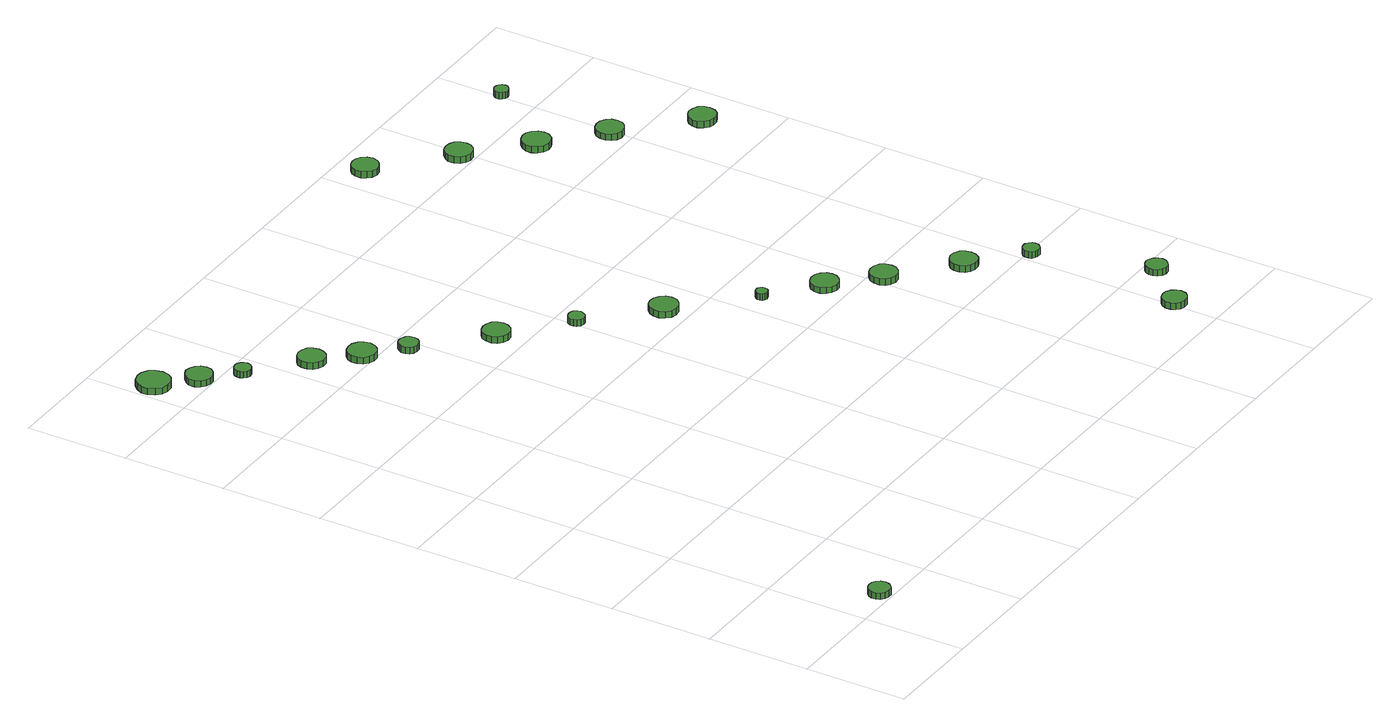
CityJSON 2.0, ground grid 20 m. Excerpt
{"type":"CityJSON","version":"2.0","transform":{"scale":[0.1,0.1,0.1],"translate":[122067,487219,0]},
"CityObjects":{
"tree1":{"type":"SolitaryVegetationObject","attributes":{"function":"something"},"geometry":[{"type":"MultiSurface","lod":"1","boundaries":[[[0,1,2,3,4,5,6,7,8,9,10,11,12,13,14]],[[15,16,17,18,19,20,21,22,23,24,25,26,27,28,29]],[[0,29,28,1]],[[1,28,27,2]],[[2,27,26,3]],[[3,26,25,4]],[[4,25,24,5]],[[5,24,23,6]],[[6,23,22,7]],[[7,22,21,8]],[[8,21,20,9]],[[9,20,19,10]],[[10,19,18,11]],[[11,18,17,12]],[[12,17,16,13]],[[13,16,15,14]],[[14,15,29,0]]]}]},
"tree2":{"type":"SolitaryVegetationObject","attributes":{"function":"something"},"geometry":[{"type":"MultiSurface","lod":"1","boundaries":[[[30,31,32,33,34,35,36,37,38,39,40,41,42,43,44]],[[45,46,47,48,49,50,51,52,53,54,55,56,57,58,59]],[[30,59,58,31]],[[31,58,57,32]],[[32,57,56,33]],[[33,56,55,34]],[[34,55,54,35]],[[35,54,53,36]],[[36,53,52,37]],[[37,52,51,38]],[[38,51,50,39]],[[39,50,49,40]],[[40,49,48,41]],[[41,48,47,42]],[[42,47,46,43]],[[43,46,45,44]],[[44,45,59,30]]]}]},
"tree3":{"type":"SolitaryVegetationObject","attributes":{"function":"something"},"geometry":[{"type":"MultiSurface","lod":"1","boundaries":[[[60,61,62,63,64,65,66,67,68,69,70,71,72,73,74]],[[75,76,77,78,79,80,81,82,83,84,85,86,87,88,89]],[[60,89,88,61]],[[61,88,87,62]],[[62,87,86,63]],[[63,86,85,64]],[[64,85,84,65]],[[65,84,83,66]],[[66,83,82,67]],[[67,82,81,68]],[[68,81,80,69]],[[69,80,79,70]],[[70,79,78,71]],[[71,78,77,72]],[[72,77,76,73]],[[73,76,75,74]],[[74,75,89,60]]]}]},
"tree4":{"type":"SolitaryVegetationObject","attributes":{"function":"something"},"geometry":[{"type":"MultiSurface","lod":"1","boundaries":[[[90,91,92,93,94,95,96,97,98,99,100,101,102,103,104]],[[105,106,107,108,109,110,111,112,113,114,115,116,117,118,119]],[[90,119,118,91]],[[91,118,117,92]],[[92,117,116,93]],[[93,116,115,94]],[[94,115,114,95]],[[95,114,113,96]],[[96,113,112,97]],[[97,112,111,98]],[[98,111,110,99]],[[99,110,109,100]],[[100,109,108,101]],[[101,108,107,102]],[[102,107,106,103]],[[103,106,105,104]],[[104,105,119,90]]]}]},
"tree5":{"type":"SolitaryVegetationObject","attributes":{"function":"something"},"geometry":[{"type":"MultiSurface","lod":"1","boundaries":[[[120,121,122,123,124,125,126,127,128,129,130,131,132,133,134]],[[135,136,137,138,139,140,141,142,143,144,145,146,147,148,149]],[[120,149,148,121]],[[121,148,147,122]],[[122,147,146,123]],[[123,146,145,124]],[[124,145,144,125]],[[125,144,143,126]],[[126,143,142,127]],[[127,142,141,128]],[[128,141,140,129]],[[129,140,139,130]],[[130,139,138,131]],[[131,138,137,132]],[[132,137,136,133]],[[133,136,135,134]],[[134,135,149,120]]]}]},
"tree6":{"type":"SolitaryVegetationObject","attributes":{"function":"something"},"geometry":[{"type":"MultiSurface","lod":"1","boundaries":[[[150,151,152,153,154,155,156,157,158,159,160,161,162,163,164]],[[165,166,167,168,169,170,171,172,173,174,175,176,177,178,179]],[[150,179,178,151]],[[151,178,177,152]],[[152,177,176,153]],[[153,176,175,154]],[[154,175,174,155]],[[155,174,173,156]],[[156,173,172,157]],[[157,172,171,158]],[[158,171,170,159]],[[159,170,169,160]],[[160,169,168,161]],[[161,168,167,162]],[[162,167,166,163]],[[163,166,165,164]],[[164,165,179,150]]]}]},
"tree7":{"type":"SolitaryVegetationObject","attributes":{"function":"something"},"geometry":[{"type":"MultiSurface","lod":"1","boundaries":[[[180,181,182,183,184,185,186,187,188,189,190,191,192,193,194]],[[195,196,197,198,199,200,201,202,203,204,205,206,207,208,209]],[[180,209,208,181]],[[181,208,207,182]],[[182,207,206,183]],[[183,206,205,184]],[[184,205,204,185]],[[185,204,203,186]],[[186,203,202,187]],[[187,202,201,188]],[[188,201,200,189]],[[189,200,199,190]],[[190,199,198,191]],[[191,198,197,192]],[[192,197,196,193]],[[193,196,195,194]],[[194,195,209,180]]]}]},
"tree8":{"type":"SolitaryVegetationObject","attributes":{"function":"something"},"geometry":[{"type":"MultiSurface","lod":"1","boundaries":[[[210,211,212,213,214,215,216,217,218,219,220,221,222,223,224]],[[225,226,227,228,229,230,231,232,233,234,235,236,237,238,239]],[[210,239,238,211]],[[211,238,237,212]],[[212,237,236,213]],[[213,236,235,214]],[[214,235,234,215]],[[215,234,233,216]],[[216,233,232,217]],[[217,232,231,218]],[[218,231,230,219]],[[219,230,229,220]],[[220,229,228,221]],[[221,228,227,222]],[[222,227,226,223]],[[223,226,225,224]],[[224,225,239,210]]]}]},
"tree9":{"type":"SolitaryVegetationObject","attributes":{"function":"something"},"geometry":[{"type":"MultiSurface","lod":"1","boundaries":[[[240,241,242,243,244,245,246,247,248,249,250,251,252,253,254]],[[255,256,257,258,259,260,261,262,263,264,265,266,267,268,269]],[[240,269,268,241]],[[241,268,267,242]],[[242,267,266,243]],[[243,266,265,244]],[[244,265,264,245]],[[245,264,263,246]],[[246,263,262,247]],[[247,262,261,248]],[[248,261,260,249]],[[249,260,259,250]],[[250,259,258,251]],[[251,258,257,252]],[[252,257,256,253]],[[253,256,255,254]],[[254,255,269,240]]]}]},
"tree10":{"type":"SolitaryVegetationObject","attributes":{"function":"something"},"geometry":[{"type":"MultiSurface","lod":"1","boundaries":[[[270,271,272,273,274,275,276,277,278,279,280,281,282,283,284]],[[285,286,287,288,289,290,291,292,293,294,295,296,297,298,299]],[[270,299,298,271]],[[271,298,297,272]],[[272,297,296,273]],[[273,296,295,274]],[[274,295,294,275]],[[275,294,293,276]],[[276,293,292,277]],[[277,292,291,278]],[[278,291,290,279]],[[279,290,289,280]],[[280,289,288,281]],[[281,288,287,282]],[[282,287,286,283]],[[283,286,285,284]],[[284,285,299,270]]]}]},
"tree11":{"type":"SolitaryVegetationObject","attributes":{"function":"something"},"geometry":[{"type":"MultiSurface","lod":"1","boundaries":[[[300,301,302,303,304,305,306,307,308,309,310,311,312,313,314]],[[315,316,317,318,319,320,321,322,323,324,325,326,327,328,329]],[[300,329,328,301]],[[301,328,327,302]],[[302,327,326,303]],[[303,326,325,304]],[[304,325,324,305]],[[305,324,323,306]],[[306,323,322,307]],[[307,322,321,308]],[[308,321,320,309]],[[309,320,319,310]],[[310,319,318,311]],[[311,318,317,312]],[[312,317,316,313]],[[313,316,315,314]],[[314,315,329,300]]]}]},
"tree12":{"type":"SolitaryVegetationObject","attributes":{"function":"something"},"geometry":[{"type":"MultiSurface","lod":"1","boundaries":[[[330,331,332,333,334,335,336,337,338,339,340,341,342,343,344]],[[345,346,347,348,349,350,351,352,353,354,355,356,357,358,359]],[[330,359,358,331]],[[331,358,357,332]],[[332,357,356,333]],[[333,356,355,334]],[[334,355,354,335]],[[335,354,353,336]],[[336,353,352,337]],[[337,352,351,338]],[[338,351,350,339]],[[339,350,349,340]],[[340,349,348,341]],[[341,348,347,342]],[[342,347,346,343]],[[343,346,345,344]],[[344,345,359,330]]]}]},
"tree13":{"type":"SolitaryVegetationObject","attributes":{"function":"something"},"geometry":[{"type":"MultiSurface","lod":"1","boundaries":[[[360,361,362,363,364,365,366,367,368,369,370,371,372,373,374]],[[375,376,377,378,379,380,381,382,383,384,385,386,387,388,389]],[[360,389,388,361]],[[361,388,387,362]],[[362,387,386,363]],[[363,386,385,364]],[[364,385,384,365]],[[365,384,383,366]],[[366,383,382,367]],[[367,382,381,368]],[[368,381,380,369]],[[369,380,379,370]],[[370,379,378,371]],[[371,378,377,372]],[[372,377,376,373]],[[373,376,375,374]],[[374,375,389,360]]]}]},
"tree14":{"type":"SolitaryVegetationObject","attributes":{"function":"something"},"geometry":[{"type":"MultiSurface","lod":"1","boundaries":[[[390,391,392,393,394,395,396,397,398,399,400,401,402,403,404]],[[405,406,407,408,409,410,411,412,413,414,415,416,417,418,419]],[[390,419,418,391]],[[391,418,417,392]],[[392,417,416,393]],[[393,416,415,394]],[[394,415,414,395]],[[395,414,413,396]],[[396,413,412,397]],[[397,412,411,398]],[[398,411,410,399]],[[399,410,409,400]],[[400,409,408,401]],[[401,408,407,402]],[[402,407,406,403]],[[403,406,405,404]],[[404,405,419,390]]]}]},
"tree15":{"type":"SolitaryVegetationObject","attributes":{"function":"something"},"geometry":[{"type":"MultiSurface","lod":"1","boundaries":[[[420,421,422,423,424,425,426,427,428,429,430,431,432,433,434]],[[435,436,437,438,439,440,441,442,443,444,445,446,447,448,449]],[[420,449,448,421]],[[421,448,447,422]],[[422,447,446,423]],[[423,446,445,424]],[[424,445,444,425]],[[425,444,443,426]],[[426,443,442,427]],[[427,442,441,428]],[[428,441,440,429]],[[429,440,439,430]],[[430,439,438,431]],[[431,438,437,432]],[[432,437,436,433]],[[433,436,435,434]],[[434,435,449,420]]]}]},
"tree16":{"type":"SolitaryVegetationObject","attributes":{"function":"something"},"geometry":[{"type":"MultiSurface","lod":"1","boundaries":[[[450,451,452,453,454,455,456,457,458,459,460,461,462,463,464]],[[465,466,467,468,469,470,471,472,473,474,475,476,477,478,479]],[[450,479,478,451]],[[451,478,477,452]],[[452,477,476,453]],[[453,476,475,454]],[[454,475,474,455]],[[455,474,473,456]],[[456,473,472,457]],[[457,472,471,458]],[[458,471,470,459]],[[459,470,469,460]],[[460,469,468,461]],[[461,468,467,462]],[[462,467,466,463]],[[463,466,465,464]],[[464,465,479,450]]]}]},
"tree17":{"type":"SolitaryVegetationObject","attributes":{"function":"something"},"geometry":[{"type":"MultiSurface","lod":"1","boundaries":[[[480,481,482,483,484,485,486,487,488,489,490,491,492,493,494]],[[495,496,497,498,499,500,501,502,503,504,505,506,507,508,509]],[[480,509,508,481]],[[481,508,507,482]],[[482,507,506,483]],[[483,506,505,484]],[[484,505,504,485]],[[485,504,503,486]],[[486,503,502,487]],[[487,502,501,488]],[[488,501,500,489]],[[489,500,499,490]],[[490,499,498,491]],[[491,498,497,492]],[[492,497,496,493]],[[493,496,495,494]],[[494,495,509,480]]]}]},
"tree18":{"type":"SolitaryVegetationObject","attributes":{"function":"something"},"geometry":[{"type":"MultiSurface","lod":"1","boundaries":[[[510,511,512,513,514,515,516,517,518,519,520,521,522,523,524]],[[525,526,527,528,529,530,531,532,533,534,535,536,537,538,539]],[[510,539,538,511]],[[511,538,537,512]],[[512,537,536,513]],[[513,536,535,514]],[[514,535,534,515]],[[515,534,533,516]],[[516,533,532,517]],[[517,532,531,518]],[[518,531,530,519]],[[519,530,529,520]],[[520,529,528,521]],[[521,528,527,522]],[[522,527,526,523]],[[523,526,525,524]],[[524,525,539,510]]]}]},
"tree19":{"type":"SolitaryVegetationObject","attributes":{"function":"something"},"geometry":[{"type":"MultiSurface","lod":"1","boundaries":[[[540,541,542,543,544,545,546,547,548,549,550,551,552,553,554]],[[555,556,557,558,559,560,561,562,563,564,565,566,567,568,569]],[[540,569,568,541]],[[541,568,567,542]],[[542,567,566,543]],[[543,566,565,544]],[[544,565,564,545]],[[545,564,563,546]],[[546,563,562,547]],[[547,562,561,548]],[[548,561,560,549]],[[549,560,559,550]],[[550,559,558,551]],[[551,558,557,552]],[[552,557,556,553]],[[553,556,555,554]],[[554,555,569,540]]]}]},
"tree20":{"type":"SolitaryVegetationObject","attributes":{"function":"something"},"geometry":[{"type":"MultiSurface","lod":"1","boundaries":[[[570,571,572,573,574,575,576,577,578,579,580,581,582,583,584]],[[585,586,587,588,589,590,591,592,593,594,595,596,597,598,599]],[[570,599,598,571]],[[571,598,597,572]],[[572,597,596,573]],[[573,596,595,574]],[[574,595,594,575]],[[575,594,593,576]],[[576,593,592,577]],[[577,592,591,578]],[[578,591,590,579]],[[579,590,589,580]],[[580,589,588,581]],[[581,588,587,582]],[[582,587,586,583]],[[583,586,585,584]],[[584,585,599,570]]]}]},
"tree21":{"type":"SolitaryVegetationObject","attributes":{"function":"something"},"geometry":[{"type":"MultiSurface","lod":"1","boundaries":[[[600,601,602,603,604,605,606,607,608,609,610,611,612,613,614]],[[615,616,617,618,619,620,621,622,623,624,625,626,627,628,629]],[[600,629,628,601]],[[601,628,627,602]],[[602,627,626,603]],[[603,626,625,604]],[[604,625,624,605]],[[605,624,623,606]],[[606,623,622,607]],[[607,622,621,608]],[[608,621,620,609]],[[609,620,619,610]],[[610,619,618,611]],[[611,618,617,612]],[[612,617,616,613]],[[613,616,615,614]],[[614,615,629,600]]]}]},
"tree22":{"type":"SolitaryVegetationObject","attributes":{"function":"something"},"geometry":[{"type":"MultiSurface","lod":"1","boundaries":[[[630,631,632,633,634,635,636,637,638,639,640,641,642,643,644]],[[645,646,647,648,649,650,651,652,653,654,655,656,657,658,659]],[[630,659,658,631]],[[631,658,657,632]],[[632,657,656,633]],[[633,656,655,634]],[[634,655,654,635]],[[635,654,653,636]],[[636,653,652,637]],[[637,652,651,638]],[[638,651,650,639]],[[639,650,649,640]],[[640,649,648,641]],[[641,648,647,642]],[[642,647,646,643]],[[643,646,645,644]],[[644,645,659,630]]]}]},
"tree23":{"type":"SolitaryVegetationObject","attributes":{"function":"something"},"geometry":[{"type":"MultiSurface","lod":"1","boundaries":[[[660,661,662,663,664,665,666,667,668,669,670,671,672,673,674]],[[675,676,677,678,679,680,681,682,683,684,685,686,687,688,689]],[[660,689,688,661]],[[661,688,687,662]],[[662,687,686,663]],[[663,686,685,664]],[[664,685,684,665]],[[665,684,683,666]],[[666,683,682,667]],[[667,682,681,668]],[[668,681,680,669]],[[669,680,679,670]],[[670,679,678,671]],[[671,678,677,672]],[[672,677,676,673]],[[673,676,675,674]],[[674,675,689,660]]]}]}
},
"vertices":[
[107,22,15],[105,31,15],[100,38,15],[93,42,15],[84,43,15],[76,40,15],[69,34,15],[66,27,15],[66,18,15],[69,10,15],[76,4,15],[84,2,15],[93,2,15],[100,7,15],[105,14,15],[105,14,2],[100,7,2],[93,2,2],[84,2,2],[76,4,2],[69,10,2],[66,18,2],[66,27,2],[69,34,2],[76,40,2],[84,43,2],[93,42,2],[100,38,2],[105,31,2],[107,22,2],
[65,1482,17],[62,1495,17],[55,1506,17],[43,1513,17],[30,1514,17],[17,1510,17],[8,1501,17],[2,1489,17],[2,1476,17],[8,1464,17],[17,1455,17],[30,1451,17],[43,1452,17],[55,1459,17],[62,1469,17],[62,1469,4],[55,1459,4],[43,1452,4],[30,1451,4],[17,1455,4],[8,1464,4],[2,1476,4],[2,1489,4],[8,1501,4],[17,1510,4],[30,1514,4],[43,1513,4],[55,1506,4],[62,1495,4],[65,1482,4],
[120,1425,16],[118,1436,16],[111,1444,16],[102,1449,16],[92,1451,16],[82,1447,16],[74,1440,16],[69,1431,16],[69,1420,16],[74,1410,16],[82,1403,16],[92,1400,16],[102,1401,16],[111,1406,16],[118,1415,16],[118,1415,3],[111,1406,3],[102,1401,3],[92,1400,3],[82,1403,3],[74,1410,3],[69,1420,3],[69,1431,3],[74,1440,3],[82,1447,3],[92,1451,3],[102,1449,3],[111,1444,3],[118,1436,3],[120,1425,3],
[169,1370,16],[167,1377,16],[163,1382,16],[157,1386,16],[151,1386,16],[144,1384,16],[139,1380,16],[137,1374,16],[137,1367,16],[139,1361,16],[144,1356,16],[151,1354,16],[157,1355,16],[163,1358,16],[167,1364,16],[167,1364,3],[163,1358,3],[157,1355,3],[151,1354,3],[144,1356,3],[139,1361,3],[137,1367,3],[137,1374,3],[139,1380,3],[144,1384,3],[151,1386,3],[157,1386,3],[163,1382,3],[167,1377,3],[169,1370,3],
[273,1286,17],[271,1297,17],[265,1306,17],[255,1311,17],[244,1312,17],[234,1309,17],[226,1302,17],[222,1292,17],[222,1281,17],[226,1271,17],[234,1264,17],[244,1260,17],[255,1261,17],[265,1267,17],[271,1276,17],[271,1276,4],[265,1267,4],[255,1261,4],[244,1260,4],[234,1264,4],[226,1271,4],[222,1281,4],[222,1292,4],[226,1302,4],[234,1309,4],[244,1312,4],[255,1311,4],[265,1306,4],[271,1297,4],[273,1286,4],
[339,1221,16],[336,1232,16],[330,1241,16],[320,1247,16],[309,1248,16],[298,1245,16],[289,1237,16],[285,1227,16],[285,1216,16],[289,1205,16],[298,1198,16],[309,1194,16],[320,1195,16],[330,1201,16],[336,1210,16],[336,1210,3],[330,1201,3],[320,1195,3],[309,1194,3],[298,1198,3],[289,1205,3],[285,1216,3],[285,1227,3],[289,1237,3],[298,1245,3],[309,1248,3],[320,1247,3],[330,1241,3],[336,1232,3],[339,1221,3],
[397,1165,15],[395,1173,15],[391,1179,15],[384,1183,15],[376,1184,15],[368,1182,15],[363,1176,15],[359,1169,15],[359,1161,15],[363,1154,15],[368,1149,15],[376,1146,15],[384,1147,15],[391,1151,15],[395,1157,15],[395,1157,2],[391,1151,2],[384,1147,2],[376,1146,2],[368,1149,2],[363,1154,2],[359,1161,2],[359,1169,2],[363,1176,2],[368,1182,2],[376,1184,2],[384,1183,2],[391,1179,2],[395,1173,2],[397,1165,2],
[520,1055,15],[518,1066,15],[512,1075,15],[502,1080,15],[492,1081,15],[481,1078,15],[473,1071,15],[469,1061,15],[469,1050,15],[473,1040,15],[481,1033,15],[492,1029,15],[502,1030,15],[512,1036,15],[518,1045,15],[518,1045,2],[512,1036,2],[502,1030,2],[492,1029,2],[481,1033,2],[473,1040,2],[469,1050,2],[469,1061,2],[473,1071,2],[481,1078,2],[492,1081,2],[502,1080,2],[512,1075,2],[518,1066,2],[520,1055,2],
[624,959,15],[622,965,15],[618,971,15],[613,974,15],[606,974,15],[600,972,15],[595,968,15],[593,962,15],[593,956,15],[595,950,15],[600,945,15],[606,943,15],[613,944,15],[618,947,15],[622,953,15],[622,953,2],[618,947,2],[613,944,2],[606,943,2],[600,945,2],[595,950,2],[593,956,2],[593,962,2],[595,968,2],[600,972,2],[606,974,2],[613,974,2],[618,971,2],[622,965,2],[624,959,2],
[750,848,14],[748,859,14],[741,868,14],[731,874,14],[720,875,14],[709,872,14],[701,864,14],[696,854,14],[696,842,14],[701,832,14],[709,824,14],[720,821,14],[731,822,14],[741,828,14],[748,837,14],[748,837,1],[741,828,1],[731,822,1],[720,821,1],[709,824,1],[701,832,1],[696,842,1],[696,854,1],[701,864,1],[709,872,1],[720,875,1],[731,874,1],[741,868,1],[748,859,1],[750,848,1],
[860,723,15],[859,727,15],[857,731,15],[852,734,15],[848,734,15],[843,733,15],[840,729,15],[838,725,15],[838,720,15],[840,716,15],[843,713,15],[848,711,15],[852,712,15],[857,714,15],[859,718,15],[859,718,2],[857,714,2],[852,712,2],[848,711,2],[843,713,2],[840,716,2],[838,720,2],[838,725,2],[840,729,2],[843,733,2],[848,734,2],[852,734,2],[857,731,2],[859,727,2],[860,723,2],
[963,646,15],[961,657,15],[954,666,15],[945,671,15],[934,672,15],[924,669,15],[916,662,15],[911,652,15],[911,641,15],[916,631,15],[924,624,15],[934,620,15],[945,621,15],[954,627,15],[961,636,15],[961,636,3],[954,627,3],[945,621,3],[934,620,3],[924,624,3],[916,631,3],[911,641,3],[911,652,3],[916,662,3],[924,669,3],[934,672,3],[945,671,3],[954,666,3],[961,657,3],[963,646,3],
[1042,572,15],[1040,583,15],[1034,592,15],[1024,597,15],[1013,598,15],[1003,595,15],[995,588,15],[991,578,15],[991,567,15],[995,557,15],[1003,550,15],[1013,546,15],[1024,547,15],[1034,553,15],[1040,562,15],[1040,562,2],[1034,553,2],[1024,547,2],[1013,546,2],[1003,550,2],[995,557,2],[991,567,2],[991,578,2],[995,588,2],[1003,595,2],[1013,598,2],[1024,597,2],[1034,592,2],[1040,583,2],[1042,572,2],
[1224,86,19],[1222,95,19],[1216,103,19],[1208,108,19],[1198,109,19],[1189,106,19],[1182,100,19],[1178,91,19],[1178,81,19],[1182,72,19],[1189,66,19],[1198,63,19],[1208,64,19],[1216,69,19],[1222,76,19],[1222,76,6],[1216,69,6],[1208,64,6],[1198,63,6],[1189,66,6],[1182,72,6],[1178,81,6],[1178,91,6],[1182,100,6],[1189,106,6],[1198,109,6],[1208,108,6],[1216,103,6],[1222,95,6],[1224,86,6],
[1151,474,16],[1149,484,16],[1143,493,16],[1133,499,16],[1122,500,16],[1112,496,16],[1104,489,16],[1100,479,16],[1100,468,16],[1104,458,16],[1112,451,16],[1122,448,16],[1133,449,16],[1143,454,16],[1149,463,16],[1149,463,3],[1143,454,3],[1133,449,3],[1122,448,3],[1112,451,3],[1104,458,3],[1100,468,3],[1100,479,3],[1104,489,3],[1112,496,3],[1122,500,3],[1133,499,3],[1143,493,3],[1149,484,3],[1151,474,3],
[887,1545,14],[884,1555,14],[878,1564,14],[869,1569,14],[859,1570,14],[848,1567,14],[841,1560,14],[836,1550,14],[836,1539,14],[841,1530,14],[848,1523,14],[859,1519,14],[869,1521,14],[878,1526,14],[884,1534,14],[884,1534,1],[878,1526,1],[869,1521,1],[859,1519,1],[848,1523,1],[841,1530,1],[836,1539,1],[836,1550,1],[841,1560,1],[848,1567,1],[859,1570,1],[869,1569,1],[878,1564,1],[884,1555,1],[887,1545,1],
[1300,170,20],[1298,178,20],[1293,185,20],[1285,190,20],[1277,191,20],[1269,188,20],[1262,182,20],[1259,174,20],[1259,166,20],[1262,158,20],[1269,152,20],[1277,149,20],[1285,150,20],[1293,155,20],[1298,162,20],[1298,162,7],[1293,155,7],[1285,150,7],[1277,149,7],[1269,152,7],[1262,158,7],[1259,166,7],[1259,174,7],[1262,182,7],[1269,188,7],[1277,191,7],[1285,190,7],[1293,185,7],[1298,178,7],[1300,170,7],
[1231,390,19],[1230,396,19],[1226,401,19],[1220,405,19],[1213,405,19],[1207,403,19],[1202,399,19],[1200,393,19],[1200,386,19],[1202,380,19],[1207,376,19],[1213,374,19],[1220,374,19],[1226,378,19],[1230,383,19],[1230,383,6],[1226,378,6],[1220,374,6],[1213,374,6],[1207,376,6],[1202,380,6],[1200,386,6],[1200,393,6],[1202,399,6],[1207,403,6],[1213,405,6],[1220,405,6],[1226,401,6],[1230,396,6],[1231,390,6],
[1013,1428,16],[1011,1439,16],[1005,1448,16],[995,1453,16],[984,1454,16],[974,1451,16],[966,1444,16],[961,1434,16],[961,1423,16],[966,1413,16],[974,1406,16],[984,1402,16],[995,1403,16],[1005,1409,16],[1011,1418,16],[1011,1418,3],[1005,1409,3],[995,1403,3],[984,1402,3],[974,1406,3],[966,1413,3],[961,1423,3],[961,1434,3],[966,1444,3],[974,1451,3],[984,1454,3],[995,1453,3],[1005,1448,3],[1011,1439,3],[1013,1428,3],
[1117,1331,15],[1115,1342,15],[1108,1351,15],[1098,1357,15],[1087,1358,15],[1076,1354,15],[1068,1347,15],[1063,1336,15],[1063,1325,15],[1068,1315,15],[1076,1307,15],[1087,1304,15],[1098,1305,15],[1108,1310,15],[1115,1320,15],[1115,1320,2],[1108,1310,2],[1098,1305,2],[1087,1304,2],[1076,1307,2],[1068,1315,2],[1063,1325,2],[1063,1336,2],[1068,1347,2],[1076,1354,2],[1087,1358,2],[1098,1357,2],[1108,1351,2],[1115,1342,2],[1117,1331,2],
[1218,1241,15],[1216,1252,15],[1210,1260,15],[1200,1266,15],[1189,1267,15],[1179,1264,15],[1171,1256,15],[1167,1246,15],[1167,1236,15],[1171,1226,15],[1179,1218,15],[1189,1215,15],[1200,1216,15],[1210,1222,15],[1216,1230,15],[1216,1230,2],[1210,1222,2],[1200,1216,2],[1189,1215,2],[1179,1218,2],[1171,1226,2],[1167,1236,2],[1167,1246,2],[1171,1256,2],[1179,1264,2],[1189,1267,2],[1200,1266,2],[1210,1260,2],[1216,1252,2],[1218,1241,2],
[1218,1471,16],[1217,1477,16],[1213,1482,16],[1208,1484,16],[1202,1485,16],[1197,1483,16],[1193,1479,16],[1190,1474,16],[1190,1468,16],[1193,1463,16],[1197,1459,16],[1202,1457,16],[1208,1458,16],[1213,1461,16],[1217,1466,16],[1217,1466,3],[1213,1461,3],[1208,1458,3],[1202,1457,3],[1197,1459,3],[1193,1463,3],[1190,1468,3],[1190,1474,3],[1193,1479,3],[1197,1483,3],[1202,1485,3],[1208,1484,3],[1213,1482,3],[1217,1477,3],[1218,1471,3],
[1342,1126,13],[1340,1136,13],[1334,1145,13],[1324,1150,13],[1313,1152,13],[1303,1148,13],[1295,1141,13],[1290,1131,13],[1290,1120,13],[1295,1110,13],[1303,1103,13],[1313,1100,13],[1324,1101,13],[1334,1106,13],[1340,1115,13],[1340,1115,0],[1334,1106,0],[1324,1101,0],[1313,1100,0],[1303,1103,0],[1295,1110,0],[1290,1120,0],[1290,1131,0],[1295,1141,0],[1303,1148,0],[1313,1152,0],[1324,1150,0],[1334,1145,0],[1340,1136,0],[1342,1126,0]
]}
